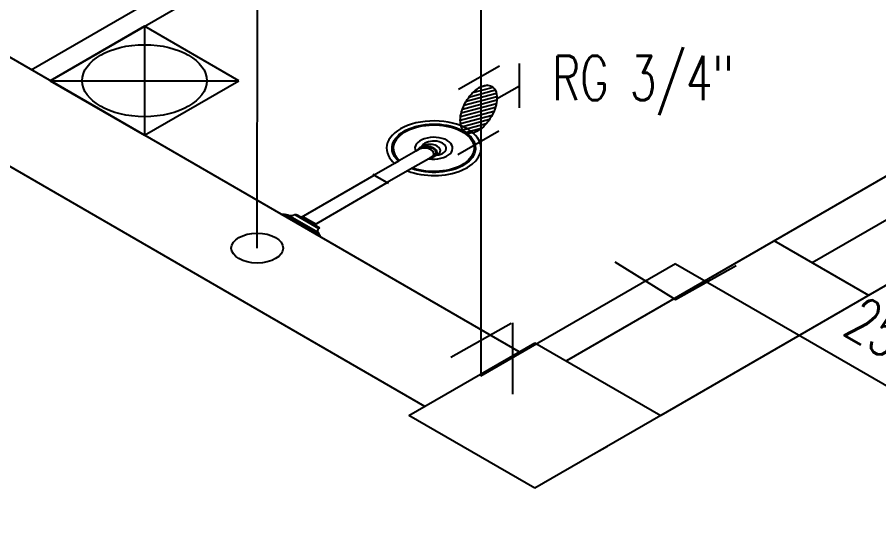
# Model space of a CAD drawing. Header units: millimetres. Extents: x 474.7 to 528.3, y 13.1 to 23.5.
# Drawn here: x 482.747 to 483.715, y 13.606 to 14.18 of the extents above; entities that cross this region are included whole.
import ezdxf

# ---------------------------------------------------------------- set-up
doc = ezdxf.new("R2010")
doc.units = ezdxf.units.MM
doc.header["$LTSCALE"] = 2.5
doc.linetypes.add('DASHDOT', pattern=[1, 0.5, -0.25, 0, -0.25])
doc.linetypes.add('HIDDEN2', pattern=[0.1875, 0.125, -0.0625])
for name, color, linetype in [('AF-PVCH', 140, 'Continuous'), ('EIXO', 253, 'Continuous'), ('I-AGUA FRIA', 5, 'Continuous'), ('I-ARQ', 8, 'Continuous'), ('I-CONEXAO', 1, 'Continuous'), ('I-NORMO_INST', 4, 'Continuous')]:
    doc.layers.add(name, color=color, linetype=linetype)
doc.styles.add('25', font='ROMANS.SHX', dxfattribs={"width": 0.7, "height": 0.05})

# ---------------------------------------------------------------- blocks, each defined once
blk = doc.blocks.new('*U13')
at = {"color": 8, "extrusion": (0, 0.816497, 0.57735)}
blk.add_circle((0.00115, -4.25672, -3.01032), 0.02909, dxfattribs=at)
at = {"layer": 'EIXO', "linetype": 'HIDDEN2'}
blk.add_line((-0.00115, -0.0003, -2.96532), (0, 0.96404), dxfattribs=at)
blk = doc.blocks.new('*X9')
at = {"color": 0}
for p, q in [((6.71331, 15.02358), (6.73027, 15.04054)), ((6.71402, 15.0296), (6.72138, 15.03696)), ((6.71493, 15.0199), (6.73672, 15.04169)), ((6.71741, 15.01708), (6.74237, 15.04203)), ((6.72036, 15.01472), (6.74747, 15.04183)), ((6.72377, 15.01283), (6.75214, 15.0412)), ((6.72754, 15.0113), (6.75647, 15.04022)), ((6.73171, 15.01017), (6.76039, 15.03884)), ((6.73625, 15.0094), (6.76394, 15.03709)), ((6.74118, 15.00902), (6.76708, 15.03492)), ((6.74659, 15.00914), (6.76973, 15.03228)), ((6.75269, 15.00993), (6.77179, 15.02902)), ((6.76017, 15.0121), (6.77237, 15.02431))]:
    blk.add_line(p, q, dxfattribs=at)
blk = doc.blocks.new('RG5')
at = {"layer": 'I-CONEXAO'}
for p, q in [((-0.05366, 0.00409), (-0.00782, 0.03057)), ((0.01, -0.0318), (0.05585, -0.00533)), ((-0.02417, -0.03891), (-0.0674, -0.01395)), ((-0.02013, -0.01162), (-0.04578, -0.02643))]:
    blk.add_line(p, q, dxfattribs=at)
blk.add_lwpolyline([(-0.02967, 0.00001, 0.161289), (-0.02777, -0.00571, 0.106183), (-0.02098, -0.01167, 0.070456), (-0.01194, -0.01515, 0.056723), (0, -0.0165, 0.056723), (0.01194, -0.01515, 0.070456), (0.02098, -0.01167, 0.106183), (0.02777, -0.00571, 0.161289), (0.02967, 0.00001, 0.161289), (0.02777, 0.00574, 0.106183), (0.02098, 0.01169, 0.070456), (0.01194, 0.01517, 0.056723), (0, 0.01653, 0.056723), (-0.01194, 0.01517, 0.070456), (-0.02098, 0.01169, 0.106183), (-0.02777, 0.00574, 0.161289)], format="xyb", close=True, dxfattribs=at)
at = {"color": 8}
blk.add_blockref('*X9', (-6.74278, -15.0255), dxfattribs=at)
blk = doc.blocks.new('*U20')
at = {"layer": 'AF-PVCH', "xscale": -1, "rotation": 59.99999999999946}
blk.add_blockref('RG5', (-0.00265, -0.0005, 5.21361), dxfattribs=at)
at = {"layer": 'I-NORMO_INST', "style": '25', "width": 0.7}
blk.add_text('RG 3/4" ', height=0.05, dxfattribs=at).set_placement((0.08002, 0.00952))

msp = doc.modelspace()

# ---------------------------------------------------------------- linework, layer by layer
at = {"layer": 'I-AGUA FRIA'}
msp.add_line((483.2681, 14.74119, 12.60067), (483.2681, 13.77758, 12.60067), dxfattribs=at)
at = {"layer": 'I-AGUA FRIA', "linetype": 'HIDDEN2'}
for q in [(483.2681, 13.77758, 12.60067), (484.00143, 13.60635, 12.60067)]:
    msp.add_line((483.48647, 13.90366, 12.60067), q, dxfattribs=at)
at = {"layer": 'I-ARQ', "extrusion": (0, 0.816497, 0.57735)}
for p, q in [((483.31099, 13.80495, 12.38416), (479.10724, 16.23199, 8.95182)), ((483.20493, 13.74371, 12.47077), (479.00118, 16.17075, 9.03842)), ((486.7493, 15.62676, 9.80774), (483.47009, 13.73351, 12.4852)), ((486.14253, 15.39891, 10.12996), (483.36403, 13.79475, 12.3986)), ((482.76299, 14.12134, 11.93672), (483.61859, 14.61532, 11.23812)), ((482.7842, 14.1091, 11.95404), (483.6398, 14.60308, 11.25544)), ((482.89027, 14.17033, 11.86743), (482.7842, 14.1091, 11.95404)), ((482.99633, 14.1091, 11.95404), (482.89027, 14.17033, 11.86743)), ((482.89027, 14.17033, 11.86743), (482.89027, 14.04786, 12.04064)), ((482.7842, 14.1091, 11.95404), (482.89027, 14.04786, 12.04064)), ((482.7842, 14.1091, 11.95404), (482.99633, 14.1091, 11.95404)), ((482.89027, 14.04786, 12.04064), (482.99633, 14.1091, 11.95404)), ((483.18725, 13.73351, 12.4852), (483.32867, 13.81516, 12.36973)), ((483.18725, 13.73351, 12.4852), (483.32867, 13.81516, 12.36973)), ((483.32867, 13.81516, 12.36973), (483.47009, 13.73351, 12.4852)), ((483.32867, 13.81516, 12.36973), (483.47009, 13.73351, 12.4852)), ((483.32867, 13.65186, 12.60067), (483.18725, 13.73351, 12.4852)), ((483.32867, 13.65186, 12.60067), (483.18725, 13.73351, 12.4852)), ((483.47009, 13.73351, 12.4852), (483.32867, 13.65186, 12.60067)), ((483.47009, 13.73351, 12.4852), (483.32867, 13.65186, 12.60067)), ((483.40999, 13.69881, 12.53427), (483.38878, 13.68656, 12.55159))]:
    msp.add_line(p, q, dxfattribs=at)
at = {"layer": 'I-ARQ', "linetype": 'HIDDEN2', "extrusion": (0, 0.816497, 0.57735)}
for p, q in [((483.6398, 13.90497, 12.24271), (483.99335, 14.1091, 11.95404)), ((484.01457, 14.09685, 11.97136), (483.66101, 13.89273, 12.26003)), ((483.70344, 13.86823, 12.29467), (483.59737, 13.92947, 12.20807))]:
    msp.add_line(p, q, dxfattribs=at)
at = {"layer": 'I-ARQ', "extrusion": (0, 0.816497, 0.57735), "elevation": 18.4217}
for points in [[(-483.18565, 1.78986, 0.700978), (-483.26605, 1.73081, 1), (-483.16423, 1.76069, 0.07613), (-483.17103, 1.77524)], [(-483.17545, 1.77083, -0.06962), (-483.17009, 1.75897, -5.480122), (-483.19006, 1.78544)], [(-483.20938, 1.76612, 3.836175), (-483.19476, 1.75151)], [(-483.21827, 1.75926, 1.802734), (-483.20163, 1.74262)], [(-483.05128, 1.87574, 0.280777), (-483.05905, 1.87487)], [(-483.05905, 1.87487, -0.377188), (-483.06169, 1.87504), (-483.08585, 1.8992, -0.377188), (-483.08602, 1.90184)], [(-483.08602, 1.90184, 0.280777), (-483.08515, 1.90961)]]:
    msp.add_lwpolyline(points, format="xyb", dxfattribs=at)
at = {"layer": 'I-ARQ', "ltscale": 0.06322, "extrusion": (0, 0.816497, 0.57735), "elevation": 18.4217}
for points in [[(-483.17545, 1.77083), (-483.17641, 1.76986, -0.067971), (-483.17136, 1.75859, -5.429636), (-483.19103, 1.78448)], [(-483.19476, 1.75151), (-483.17664, 1.76963, -0.067551), (-483.17167, 1.7585, -5.416932), (-483.19126, 1.78424)]]:
    msp.add_lwpolyline(points, format="xyb", dxfattribs=at)
for points in [[(-483.20148, 1.7448), (-483.19476, 1.75151)], [(-483.17545, 1.77083), (-483.17103, 1.77524)], [(-483.20938, 1.76612), (-483.18565, 1.78986)], [(-483.21609, 1.75941), (-483.20938, 1.76612)], [(-483.17103, 1.77524), (-483.14822, 1.79805)], [(-483.18565, 1.78986), (-483.16284, 1.81267)]]:
    msp.add_lwpolyline(points, dxfattribs=at)
at = {"layer": 'I-ARQ', "ltscale": 0.067121, "extrusion": (0, 0.816497, 0.57735), "elevation": 18.4217}
for points in [[(-483.19911, 1.74514), (-483.20163, 1.74262)], [(-483.20163, 1.74262), (-483.20291, 1.74134)]]:
    msp.add_lwpolyline(points, dxfattribs=at)
at = {"layer": 'I-ARQ', "ltscale": 0.067122, "extrusion": (0, 0.816497, 0.57735), "elevation": 18.4217}
msp.add_lwpolyline([(-483.21955, 1.75797), (-483.21567, 1.76186, -0.128945), (-483.211, 1.76451)], format="xyb", dxfattribs=at)
at = {"layer": 'I-ARQ', "extrusion": (0, 0.816497, 0.57735), "elevation": 18.4217}
for points in [[(-483.06646, 1.87981), (-483.14822, 1.79805)], [(-483.08108, 1.89443), (-483.16284, 1.81267)]]:
    msp.add_lwpolyline(points, dxfattribs=at)
at = {"layer": 'I-ARQ', "linetype": 'DASHDOT', "ltscale": 0.30975, "extrusion": (0, 0.816497, 0.57735), "elevation": 18.4217}
msp.add_lwpolyline([(-483.1643, 1.81413), (-483.14676, 1.79659)], dxfattribs=at)
at = {"layer": 'I-ARQ', "ltscale": 0.258125, "extrusion": (0, 0.816497, 0.57735), "elevation": 18.4217}
msp.add_lwpolyline([(-483.14822, 1.79805), (-483.16284, 1.81267)], dxfattribs=at)
at = {"layer": 'I-ARQ', "ltscale": 0.200747, "extrusion": (0, 0.816497, 0.57735), "elevation": 18.4217}
msp.add_lwpolyline([(-483.08658, 1.91268, -0.164371), (-483.08711, 1.91745), (-483.04344, 1.87378, -0.164371), (-483.04821, 1.87431)], format="xyb", dxfattribs=at)
at = {"layer": 'I-ARQ', "extrusion": (0, 0.816497, 0.57735), "elevation": 18.4217}
msp.add_lwpolyline([(-483.04821, 1.87431), (-483.08658, 1.91268), (-483.08515, 1.90961), (-483.05128, 1.87574)], close=True, dxfattribs=at)
at = {"layer": 'I-ARQ', "ltscale": 0.352288, "extrusion": (0, 0.816497, 0.57735), "elevation": 18.4217}
msp.add_lwpolyline([(-483.05905, 1.87487), (-483.08602, 1.90184)], dxfattribs=at)
at = {"layer": 'I-ARQ', "ltscale": 0.029062, "extrusion": (0, 0.816497, 0.57735), "elevation": 18.4217}
for points in [[(-483.06719, 1.88054), (-483.06884, 1.8789)], [(-483.08035, 1.8937), (-483.08199, 1.89205), (-483.08399, 1.89152)]]:
    msp.add_lwpolyline(points, dxfattribs=at)
at = {"layer": 'I-ARQ', "ltscale": 0.242325, "extrusion": (0, 0.816497, 0.57735), "elevation": 18.4217}
msp.add_lwpolyline([(-483.06811, 1.87817), (-483.08272, 1.89278)], dxfattribs=at)
at = {"layer": 'I-ARQ', "ltscale": 0.025813, "extrusion": (0, 0.816497, 0.57735), "elevation": 18.4217}
msp.add_lwpolyline([(-483.06884, 1.8789), (-483.06937, 1.8769)], dxfattribs=at)
at = {"layer": 'I-ARQ', "ltscale": 0.218093, "extrusion": (0, 0.816497, 0.57735), "elevation": 18.4217}
msp.add_lwpolyline([(-483.06884, 1.8789), (-483.08119, 1.89125)], dxfattribs=at)
at = {"layer": 'I-ARQ', "extrusion": (0, 0.816497, 0.57735)}
msp.add_circle((-482.89027, 1.61454, 18.4217), 0.07, dxfattribs=at)
at = {"layer": 'I-ARQ', "extrusion": (-5.55112e-17, 0.816497, 0.57735)}
for centre, major_axis, start_param, end_param in [((483.21123, 14.03109, 12.06436), (0.00832, -0.0048, 0.00679), 1.070796, 3.141564), ((483.20731, 14.02882, 12.06756), (0.00796, -0.0046, 0.0065), 5.874594, 9.833369), ((483.20743, 14.02889, 12.06746), (0.00832, -0.0048, 0.00679), 6.283156, 9.424748), ((483.21123, 14.03109, 12.06436), (0.00832, -0.0048, 0.00679), 6.283156, 7.353981)]:
    msp.add_ellipse(centre, major_axis=major_axis, ratio=0.939693, start_param=start_param, end_param=end_param, dxfattribs=at)
at = {"layer": 'I-ARQ', "extrusion": (-1.11022e-16, 0.816497, 0.57735)}
msp.add_ellipse((483.20743, 14.02889, 12.06746), major_axis=(0.00832, -0.0048, 0.00679), ratio=0.942388, start_param=3.140774, end_param=3.638398, dxfattribs=at)
at = {"layer": 'I-ARQ', "extrusion": (-2.77556e-17, 0.816497, 0.57735)}
msp.add_ellipse((483.20731, 14.02882, 12.06756), major_axis=(0.00789, -0.00456, 0.00644), ratio=0.939693, start_param=5.895727, end_param=9.812236, dxfattribs=at)
at = {"layer": 'I-ARQ', "extrusion": (2.77556e-17, 0.816497, 0.57735)}
for centre, major_axis, start_param, end_param in [((483.2052, 14.02761, 12.06928), (-0.00731, 0.00422, -0.00597), 3.141593, 6.283185), ((483.2074, 14.02887, 12.06749), (0.00746, -0.00431, 0.00609), 3.141564, 3.341037), ((483.20779, 14.0291, 12.06717), (0.00746, -0.00431, 0.00609), 3.169992, 3.341037), ((483.2074, 14.02887, 12.06749), (0.00746, -0.00431, 0.00609), 1.070796, 3.141564), ((483.2074, 14.02887, 12.06749), (0.00746, -0.00431, 0.00609), 6.283156, 7.353981), ((483.2074, 14.02887, 12.06749), (0.00746, -0.00431, 0.00609), 6.083746, 6.283156), ((483.20779, 14.0291, 12.06717), (0.00746, -0.00431, 0.00609), 6.083746, 6.254788)]:
    msp.add_ellipse(centre, major_axis=major_axis, ratio=0.939693, start_param=start_param, end_param=end_param, dxfattribs=at)
at = {"layer": 'I-CONEXAO'}
for p, q in [((483.48647, 13.86366, 12.60067), (483.55453, 13.90161, 12.60067)), ((483.30213, 13.83656, 12.60067), (483.23407, 13.79861, 12.60067))]:
    msp.add_line(p, q, dxfattribs=at)
at = {"layer": 'I-CONEXAO', "elevation": 12.60067}
for points in [[(483.41842, 13.90571), (483.48647, 13.86366)], [(483.30358, 13.83736), (483.30358, 13.75736)]]:
    msp.add_lwpolyline(points, dxfattribs=at)

# ---------------------------------------------------------------- block references
at = {"layer": 'I-AGUA FRIA'}
for name, p in [('*U13', (483.01798, 13.9216, 12.60067)), ('*U20', (483.2681, 14.07758, 12.60067))]:
    msp.add_blockref(name, p, dxfattribs=at)

# ---------------------------------------------------------------- texts
at = {"layer": 'I-NORMO_INST', "style": '25', "width": 0.7}
msp.add_text('25mm', height=0.05, rotation=330, dxfattribs=at).set_placement((483.67251, 13.82547, 12.60067))

doc.saveas('drawing.dxf')
